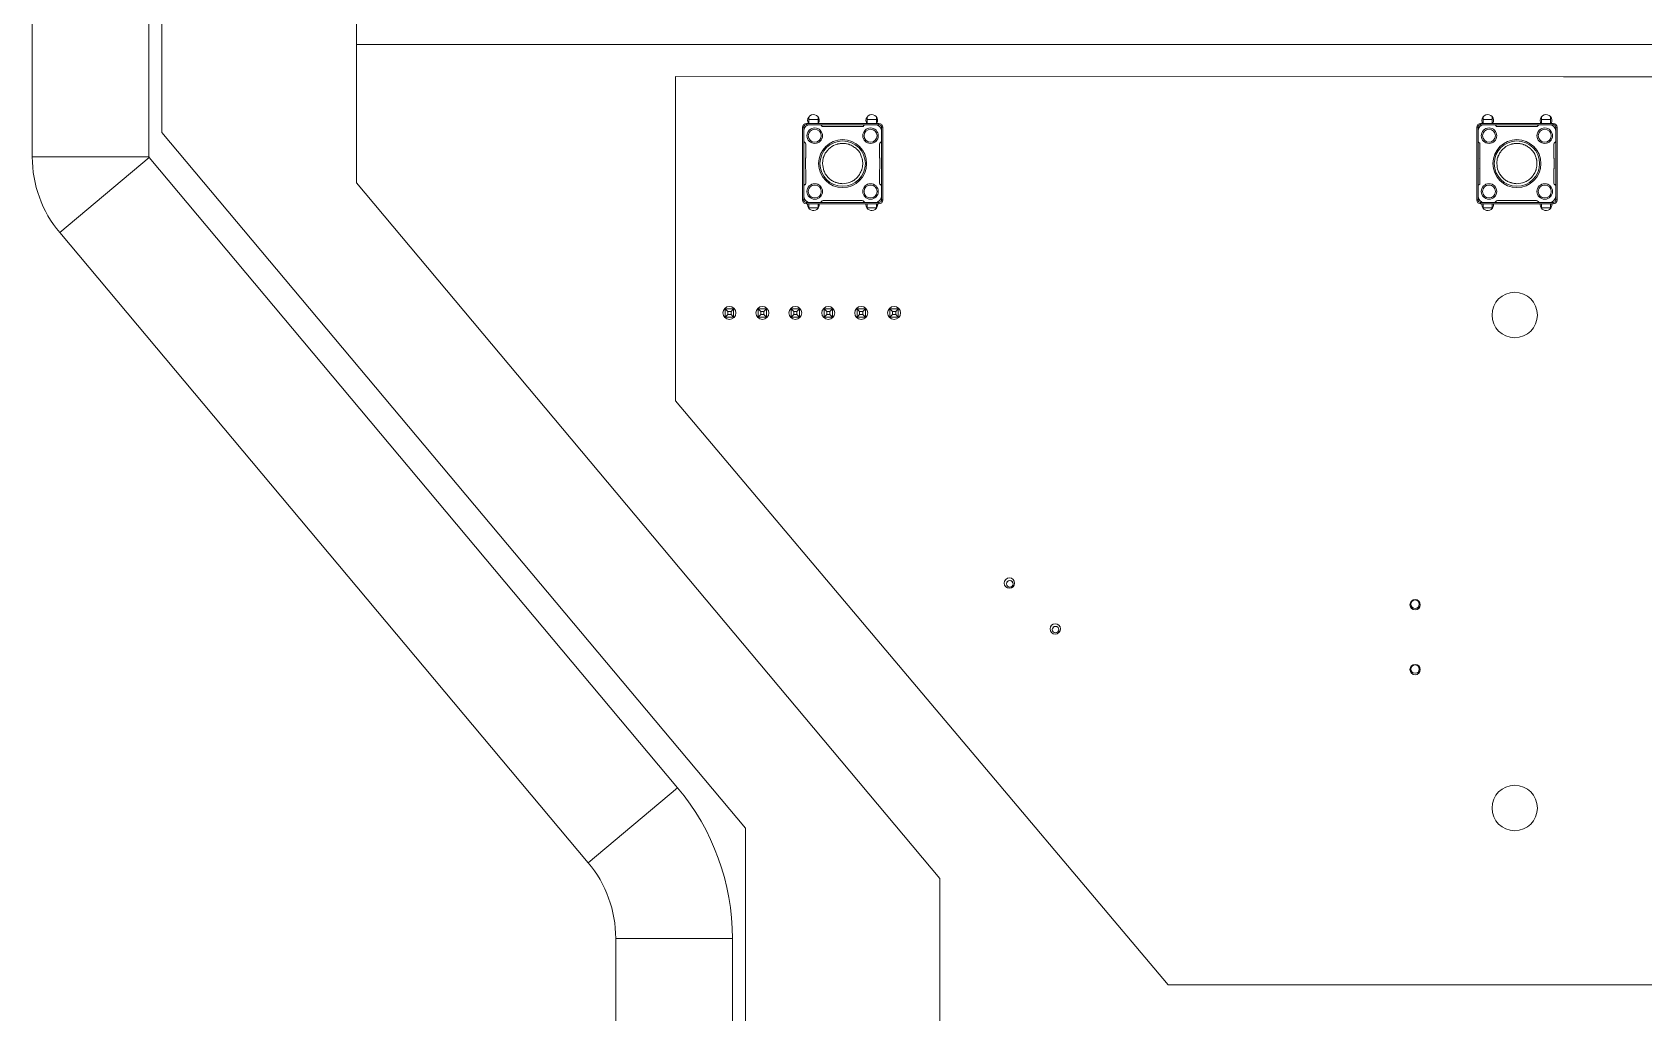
# Model space of a CAD drawing. Header units: millimetres. Extents: x -9 to 221, y -26 to 301.
# Drawn here: x -8.9 to 115.4, y 120.6 to 196.1 of the extents above; entities that cross this region are included whole.
import ezdxf

# ---------------------------------------------------------------- set-up
doc = ezdxf.new("R2010")
doc.units = ezdxf.units.MM

msp = doc.modelspace()

# ---------------------------------------------------------------- linework, layer by layer
at = {"color": 7, "linetype": 'Continuous', "lineweight": 15}
for p, q in [((16.13, 247.54), (16.13, 184.55)), ((-8.87, 186.53), (-8.87, 246.71)), ((0.13, 246.71), (0.13, 186.53)), ((1.13, 246.71), (1.13, 188.42)), ((16.13, 195.19), (195.21, 195.19)), ((40.73, 192.73), (109.23, 192.72)), ((40.73, 167.73), (40.73, 192.73)), ((109.23, 192.72), (170.73, 192.72)), ((50.83, 189.02), (50.83, 189.12)), ((56.43, 189.12), (50.83, 189.12)), ((50.83, 189.02), (51.13, 189.02)), ((51.03, 189.63), (51.03, 189.43)), ((51.03, 189.43), (51.73, 189.43)), ((51.03, 189.42), (51.03, 189.43)), ((51.03, 189.42), (51.73, 189.42)), ((51.03, 189.12), (51.03, 189.42)), ((51.13, 189.02), (51.87, 189.02)), ((51.73, 189.63), (51.73, 189.43)), ((51.73, 189.43), (51.73, 189.42)), ((51.73, 189.12), (51.73, 189.42)), ((55.39, 189.02), (51.87, 189.02)), ((55.39, 189.02), (56.13, 189.02)), ((55.53, 189.43), (55.53, 189.63)), ((56.23, 189.43), (55.53, 189.43)), ((55.53, 189.42), (55.53, 189.43)), ((56.23, 189.42), (55.53, 189.42)), ((55.53, 189.42), (55.53, 189.12)), ((56.13, 189.02), (56.43, 189.02)), ((56.23, 189.63), (56.23, 189.43)), ((56.23, 189.43), (56.23, 189.42)), ((56.23, 189.42), (56.23, 189.12)), ((56.43, 189.12), (56.43, 189.02)), ((102.83, 189.02), (102.83, 189.12)), ((108.43, 189.12), (102.83, 189.12)), ((102.83, 189.02), (103.13, 189.02)), ((103.03, 189.63), (103.03, 189.43)), ((103.03, 189.43), (103.73, 189.43)), ((103.03, 189.42), (103.03, 189.43)), ((103.03, 189.42), (103.73, 189.42)), ((103.03, 189.12), (103.03, 189.42)), ((103.13, 189.02), (103.87, 189.02)), ((103.73, 189.63), (103.73, 189.43)), ((103.73, 189.43), (103.73, 189.42)), ((103.73, 189.12), (103.73, 189.42)), ((107.39, 189.02), (103.87, 189.02)), ((107.39, 189.02), (108.13, 189.02)), ((107.53, 189.43), (107.53, 189.63)), ((108.23, 189.43), (107.53, 189.43)), ((107.53, 189.42), (107.53, 189.43)), ((108.23, 189.42), (107.53, 189.42)), ((107.53, 189.42), (107.53, 189.12)), ((108.13, 189.02), (108.43, 189.02)), ((108.23, 189.63), (108.23, 189.43)), ((108.23, 189.43), (108.23, 189.42)), ((108.23, 189.42), (108.23, 189.12)), ((108.43, 189.12), (108.43, 189.02)), ((1.13, 188.42), (46.13, 134.79)), ((50.63, 188.82), (50.53, 188.82)), ((50.53, 188.82), (50.53, 183.22)), ((50.63, 188.52), (50.63, 188.82)), ((50.63, 187.78), (50.63, 188.52)), ((50.63, 184.27), (50.63, 187.78)), ((52.13, 188.87), (55.13, 188.87)), ((56.63, 188.82), (56.63, 188.52)), ((56.73, 188.82), (56.63, 188.82)), ((56.63, 188.52), (56.63, 187.78)), ((56.63, 187.78), (56.63, 184.27)), ((56.73, 183.22), (56.73, 188.82)), ((102.63, 188.82), (102.53, 188.82)), ((102.53, 188.82), (102.53, 183.22)), ((102.63, 188.52), (102.63, 188.82)), ((102.63, 187.78), (102.63, 188.52)), ((102.63, 184.27), (102.63, 187.78)), ((104.13, 188.87), (107.13, 188.87)), ((108.63, 188.82), (108.63, 188.52)), ((108.73, 188.82), (108.63, 188.82)), ((108.63, 188.52), (108.63, 187.78)), ((108.63, 187.78), (108.63, 184.27)), ((108.73, 183.22), (108.73, 188.82)), ((-8.87, 186.53), (0.13, 186.53)), ((0.14, 186.48), (-6.75, 180.7)), ((0.14, 186.48), (40.9, 137.91)), ((50.78, 186.47), (50.78, 187.52)), ((56.48, 187.52), (56.48, 186.47)), ((102.78, 186.47), (102.78, 187.52)), ((108.48, 187.52), (108.48, 186.47)), ((50.76, 185.64), (50.76, 186.41)), ((50.78, 184.52), (50.78, 185.57)), ((56.48, 185.57), (56.48, 184.52)), ((56.51, 186.41), (56.51, 185.64)), ((102.76, 185.64), (102.76, 186.41)), ((102.78, 184.52), (102.78, 185.57)), ((108.48, 185.57), (108.48, 184.52)), ((108.51, 186.41), (108.51, 185.64)), ((16.13, 184.55), (61.13, 130.92)), ((50.63, 183.52), (50.63, 184.27)), ((56.63, 184.27), (56.63, 183.52)), ((102.63, 183.52), (102.63, 184.27)), ((108.63, 184.27), (108.63, 183.52)), ((50.53, 183.22), (50.63, 183.22)), ((50.63, 183.22), (50.63, 183.52)), ((50.83, 182.92), (50.83, 183.02)), ((51.13, 183.02), (50.83, 183.02)), ((50.83, 182.92), (56.43, 182.92)), ((50.93, 182.85), (50.94, 182.92)), ((51.03, 182.92), (51.03, 182.62)), ((51.87, 183.02), (51.13, 183.02)), ((51.73, 182.62), (51.73, 182.92)), ((51.87, 183.02), (55.39, 183.02)), ((55.13, 183.17), (52.13, 183.17)), ((56.13, 183.02), (55.39, 183.02)), ((55.43, 182.85), (55.44, 182.92)), ((55.53, 182.62), (55.53, 182.92)), ((56.13, 183.02), (56.43, 183.02)), ((56.23, 182.62), (56.23, 182.92)), ((56.43, 182.92), (56.43, 183.02)), ((56.63, 183.52), (56.63, 183.22)), ((56.63, 183.22), (56.73, 183.22)), ((102.53, 183.22), (102.63, 183.22)), ((102.63, 183.22), (102.63, 183.52)), ((102.83, 182.92), (102.83, 183.02)), ((103.13, 183.02), (102.83, 183.02)), ((102.83, 182.92), (108.43, 182.92)), ((102.93, 182.85), (102.94, 182.92)), ((103.03, 182.92), (103.03, 182.62)), ((103.87, 183.02), (103.13, 183.02)), ((103.73, 182.62), (103.73, 182.92)), ((103.87, 183.02), (107.39, 183.02)), ((107.13, 183.17), (104.13, 183.17)), ((108.13, 183.02), (107.39, 183.02)), ((107.43, 182.85), (107.44, 182.92)), ((107.53, 182.62), (107.53, 182.92)), ((108.13, 183.02), (108.43, 183.02)), ((108.23, 182.62), (108.23, 182.92)), ((108.43, 182.92), (108.43, 183.02)), ((108.63, 183.52), (108.63, 183.22)), ((108.63, 183.22), (108.73, 183.22)), ((51.73, 182.62), (51.03, 182.62)), ((51.73, 182.62), (51.03, 182.62)), ((51.03, 182.62), (51.03, 182.62)), ((51.03, 182.62), (51.03, 182.57)), ((51.73, 182.62), (51.73, 182.62)), ((51.73, 182.62), (51.73, 182.57)), ((55.53, 182.62), (56.23, 182.62)), ((55.53, 182.62), (56.23, 182.62)), ((55.53, 182.62), (55.53, 182.62)), ((55.53, 182.57), (55.53, 182.62)), ((56.23, 182.62), (56.23, 182.62)), ((56.23, 182.62), (56.23, 182.57)), ((103.73, 182.62), (103.03, 182.62)), ((103.73, 182.62), (103.03, 182.62)), ((103.03, 182.62), (103.03, 182.62)), ((103.03, 182.62), (103.03, 182.57)), ((103.73, 182.62), (103.73, 182.62)), ((103.73, 182.62), (103.73, 182.57)), ((107.53, 182.62), (108.23, 182.62)), ((107.53, 182.62), (108.23, 182.62)), ((107.53, 182.62), (107.53, 182.62)), ((107.53, 182.57), (107.53, 182.62)), ((108.23, 182.62), (108.23, 182.62)), ((108.23, 182.62), (108.23, 182.57)), ((34.01, 132.12), (-6.75, 180.7)), ((44.58, 174.19), (44.58, 174.83)), ((44.78, 174.63), (44.58, 174.83)), ((44.58, 174.83), (45.22, 174.83)), ((44.78, 174.39), (44.58, 174.19)), ((45.22, 174.19), (44.58, 174.19)), ((44.78, 174.63), (44.78, 174.39)), ((45.02, 174.63), (44.78, 174.63)), ((45.02, 174.39), (44.78, 174.39)), ((45.22, 174.83), (45.02, 174.63)), ((45.02, 174.39), (45.02, 174.63)), ((45.22, 174.19), (45.02, 174.39)), ((45.22, 174.83), (45.22, 174.19)), ((47.12, 174.83), (47.76, 174.83)), ((47.32, 174.63), (47.12, 174.83)), ((47.12, 174.19), (47.12, 174.83)), ((47.12, 174.19), (47.32, 174.39)), ((47.76, 174.19), (47.12, 174.19)), ((47.56, 174.63), (47.32, 174.63)), ((47.32, 174.39), (47.32, 174.63)), ((47.32, 174.39), (47.56, 174.39)), ((47.56, 174.63), (47.76, 174.83)), ((47.56, 174.39), (47.56, 174.63)), ((47.76, 174.19), (47.56, 174.39)), ((47.76, 174.83), (47.76, 174.19)), ((49.66, 174.83), (50.3, 174.83)), ((49.86, 174.63), (49.66, 174.83)), ((49.66, 174.19), (49.66, 174.83)), ((49.66, 174.19), (49.86, 174.39)), ((50.3, 174.19), (49.66, 174.19)), ((50.1, 174.63), (49.86, 174.63)), ((49.86, 174.39), (49.86, 174.63)), ((49.86, 174.39), (50.1, 174.39)), ((50.1, 174.63), (50.3, 174.83)), ((50.1, 174.39), (50.1, 174.63)), ((50.3, 174.19), (50.1, 174.39)), ((50.3, 174.83), (50.3, 174.19)), ((52.2, 174.19), (52.2, 174.83)), ((52.4, 174.63), (52.2, 174.83)), ((52.2, 174.83), (52.84, 174.83)), ((52.2, 174.19), (52.4, 174.39)), ((52.84, 174.19), (52.2, 174.19)), ((52.64, 174.63), (52.4, 174.63)), ((52.4, 174.39), (52.4, 174.63)), ((52.4, 174.39), (52.64, 174.39)), ((52.64, 174.63), (52.84, 174.83)), ((52.64, 174.39), (52.64, 174.63)), ((52.84, 174.19), (52.64, 174.39)), ((52.84, 174.83), (52.84, 174.19)), ((54.74, 174.83), (55.38, 174.83)), ((54.94, 174.63), (54.74, 174.83)), ((54.74, 174.19), (54.74, 174.83)), ((54.94, 174.39), (54.74, 174.19)), ((55.38, 174.19), (54.74, 174.19)), ((55.18, 174.63), (54.94, 174.63)), ((54.94, 174.63), (54.94, 174.39)), ((55.18, 174.39), (54.94, 174.39)), ((55.38, 174.83), (55.18, 174.63)), ((55.18, 174.39), (55.18, 174.63)), ((55.38, 174.19), (55.18, 174.39)), ((55.38, 174.83), (55.38, 174.19)), ((57.28, 174.83), (57.92, 174.83)), ((57.48, 174.63), (57.28, 174.83)), ((57.28, 174.19), (57.28, 174.83)), ((57.48, 174.39), (57.28, 174.19)), ((57.92, 174.19), (57.28, 174.19)), ((57.72, 174.63), (57.48, 174.63)), ((57.48, 174.63), (57.48, 174.39)), ((57.72, 174.39), (57.48, 174.39)), ((57.92, 174.83), (57.72, 174.63)), ((57.72, 174.39), (57.72, 174.63)), ((57.92, 174.19), (57.72, 174.39)), ((57.92, 174.83), (57.92, 174.19)), ((78.73, 122.73), (40.73, 167.73)), ((66.3, 153.75), (66.3, 153.75)), ((66.74, 153.51), (66.74, 153.51)), ((97.46, 152.06), (97.46, 152.06)), ((97.48, 152.19), (97.48, 152.29)), ((97.48, 151.76), (97.48, 151.94)), ((97.66, 151.76), (97.48, 151.76)), ((97.48, 151.76), (97.66, 151.76)), ((97.57, 152.36), (97.66, 152.36)), ((97.91, 152.36), (97.99, 152.36)), ((98.08, 151.76), (97.91, 151.76)), ((97.91, 151.76), (98.08, 151.76)), ((98.08, 152.28), (98.08, 152.19)), ((98.08, 151.94), (98.08, 151.76)), ((98.11, 152.06), (98.11, 152.06)), ((69.83, 150.22), (69.83, 150.22)), ((70.27, 149.98), (70.27, 149.98)), ((97.46, 147.06), (97.46, 147.06)), ((97.48, 147.19), (97.48, 147.29)), ((97.48, 146.76), (97.48, 146.94)), ((97.66, 146.76), (97.48, 146.76)), ((97.48, 146.76), (97.66, 146.76)), ((97.57, 147.36), (97.66, 147.36)), ((97.91, 147.36), (97.99, 147.36)), ((98.08, 146.76), (97.91, 146.76)), ((97.91, 146.76), (98.08, 146.76)), ((98.08, 147.28), (98.08, 147.19)), ((98.08, 146.94), (98.08, 146.76)), ((98.11, 147.06), (98.11, 147.06)), ((40.9, 137.91), (34.01, 132.12)), ((46.13, 134.79), (46.13, 16.22)), ((61.13, 130.92), (61.13, 20.92)), ((36.13, 11.56), (36.13, 126.3)), ((45.13, 126.3), (36.13, 126.3)), ((45.13, 126.3), (45.13, 15.75)), ((132.68, 122.73), (78.73, 122.73))]:
    msp.add_line(p, q, dxfattribs=at)
at = {"color": 7, "linetype": 'Continuous', "lineweight": 15, "flags": 128}
for points in [[(50.99, 189.12), (50.96, 189.18), (50.93, 189.35)], [(55.49, 189.12), (55.46, 189.18), (55.43, 189.35)], [(102.99, 189.12), (102.96, 189.18), (102.93, 189.35)], [(107.49, 189.12), (107.46, 189.18), (107.43, 189.35)]]:
    msp.add_lwpolyline(points, dxfattribs=at)
at = {"color": 7, "linetype": 'Continuous', "lineweight": 15}
for centre, radius in [((51.48, 188.17), 0.6), ((51.48, 188.17), 0.5), ((53.63, 186.02), 1.85), ((53.63, 186.02), 1.75), ((55.78, 188.17), 0.6), ((55.78, 188.17), 0.5), ((103.48, 188.17), 0.6), ((103.48, 188.17), 0.5), ((105.63, 186.02), 1.85), ((105.63, 186.02), 1.75), ((107.78, 188.17), 0.6), ((107.78, 188.17), 0.5), ((51.48, 183.87), 0.6), ((51.48, 183.87), 0.5), ((55.78, 183.87), 0.6), ((55.78, 183.87), 0.5), ((103.48, 183.87), 0.6), ((103.48, 183.87), 0.5), ((107.78, 183.87), 0.6), ((107.78, 183.87), 0.5), ((105.46, 174.35), 1.75), ((44.9, 174.51), 0.5), ((47.44, 174.51), 0.5), ((49.98, 174.51), 0.5), ((52.52, 174.51), 0.5), ((55.06, 174.51), 0.5), ((57.6, 174.51), 0.5), ((66.49, 153.69), 0.4), ((66.52, 153.63), 0.25), ((97.78, 152.02), 0.4), ((97.78, 152.06), 0.325), ((70.03, 150.15), 0.4), ((70.05, 150.1), 0.25), ((97.78, 147.02), 0.4), ((97.78, 147.06), 0.325), ((105.46, 136.35), 1.75)]:
    msp.add_circle(centre, radius, dxfattribs=at)
for centre, radius, start, end in [((50.83, 188.82), 0.3, 90, 180), ((51.13, 188.52), 0.5, 90, 180), ((50.83, 188.82), 0.2, 90, 180), ((51.38, 189.35), 0.45, 330.0026, 180), ((51.87, 188.87), 0.15, 30, 90), ((52.13, 189.02), 0.15, 210, 270), ((55.13, 189.02), 0.15, 270, 330), ((55.39, 188.87), 0.15, 90, 150), ((55.88, 189.35), 0.45, 330.0026, 180), ((56.13, 188.52), 0.5, 0, 90), ((56.43, 188.82), 0.3, 0, 90), ((56.43, 188.82), 0.2, 0, 90), ((102.83, 188.82), 0.3, 90, 180), ((103.13, 188.52), 0.5, 90, 180), ((102.83, 188.82), 0.2, 90, 180), ((103.38, 189.35), 0.45, 330.0029, 180), ((103.87, 188.87), 0.15, 30, 90), ((104.13, 189.02), 0.15, 210, 270), ((107.13, 189.02), 0.15, 270, 330), ((107.39, 188.87), 0.15, 90, 150), ((107.88, 189.35), 0.45, 330.003, 180), ((108.13, 188.52), 0.5, 0, 90), ((108.43, 188.82), 0.3, 0, 90), ((108.43, 188.82), 0.2, 0, 90), ((50.78, 187.78), 0.15, 180, 240), ((56.48, 187.78), 0.15, 300, 0), ((102.78, 187.78), 0.15, 180, 240), ((108.48, 187.78), 0.15, 300, 0), ((0.2, 186.53), 9.07, 180, 220), ((0.2, 186.53), 0.0679, 180, 220), ((50.63, 187.52), 0.15, 0, 60), ((50.68, 186.47), 0.1, 318.5904, 0), ((56.63, 187.52), 0.15, 120, 180), ((56.58, 186.47), 0.1, 180, 221.4096), ((102.63, 187.52), 0.15, 0, 60), ((102.68, 186.47), 0.1, 318.5904, 0), ((108.63, 187.52), 0.15, 120, 180), ((108.58, 186.47), 0.1, 180, 221.4096), ((50.68, 185.57), 0.1, 0, 41.4096), ((56.58, 185.57), 0.1, 138.5904, 180), ((102.68, 185.57), 0.1, 0, 41.4096), ((108.58, 185.57), 0.1, 138.5904, 180), ((50.78, 184.27), 0.15, 120, 180), ((50.63, 184.52), 0.15, 300, 0), ((56.63, 184.52), 0.15, 180, 240), ((56.48, 184.27), 0.15, 0, 60), ((102.78, 184.27), 0.15, 120, 180), ((102.63, 184.52), 0.15, 300, 0), ((108.63, 184.52), 0.15, 180, 240), ((108.48, 184.27), 0.15, 0, 60), ((50.83, 183.22), 0.3, 180, 270), ((51.13, 183.52), 0.5, 180, 270), ((50.83, 183.22), 0.2, 180, 270), ((51.38, 182.85), 0.45, 180, 9.5964), ((51.87, 183.17), 0.15, 270, 330), ((52.13, 183.02), 0.15, 90, 150), ((55.13, 183.02), 0.15, 30, 90), ((55.39, 183.17), 0.15, 210, 270), ((55.88, 182.85), 0.45, 180, 9.5964), ((56.13, 183.52), 0.5, 270, 0), ((56.43, 183.22), 0.2, 270, 0), ((56.43, 183.22), 0.3, 270, 0), ((102.83, 183.22), 0.3, 180, 270), ((103.13, 183.52), 0.5, 180, 270), ((102.83, 183.22), 0.2, 180, 270), ((103.38, 182.85), 0.45, 180, 9.5967), ((103.87, 183.17), 0.15, 270, 330), ((104.13, 183.02), 0.15, 90, 150), ((107.13, 183.02), 0.15, 30, 90), ((107.39, 183.17), 0.15, 210, 270), ((107.88, 182.85), 0.45, 180, 9.5967), ((108.13, 183.52), 0.5, 270, 0), ((108.43, 183.22), 0.2, 270, 0), ((108.43, 183.22), 0.3, 270, 0), ((66.52, 153.63), 0.25, 331.3249, 151.3249), ((97.78, 152.06), 0.325, 157.3801, 180), ((97.78, 152.06), 0.325, 112.6199, 157.3801), ((97.78, 152.06), 0.325, 67.3801, 112.6199), ((97.78, 152.06), 0.325, 22.6199, 67.3801), ((97.78, 152.06), 0.325, 0, 22.6199), ((70.05, 150.1), 0.25, 331.3249, 151.3249), ((97.78, 147.06), 0.325, 157.3801, 180), ((97.78, 147.06), 0.325, 112.6199, 157.3801), ((97.78, 147.06), 0.325, 67.3801, 112.6199), ((97.78, 147.06), 0.325, 22.6199, 67.3801), ((97.78, 147.06), 0.325, 0, 22.6199), ((27.06, 126.3), 18.07, 0, 40), ((27.06, 126.3), 9.07, 0, 40)]:
    msp.add_arc(centre, radius, start, end, dxfattribs=at)
for points, knots in [([(52.08, 186.02), (52.09, 186.12), (52.09, 186.27), (52.13, 186.43), (52.16, 186.52), (52.17, 186.56), (52.18, 186.58), (52.19, 186.59), (52.19, 186.59), (52.19, 186.59), (52.19, 186.59), (52.19, 186.59), (52.19, 186.6), (52.19, 186.6), (52.19, 186.6), (52.19, 186.6), (52.19, 186.6), (52.19, 186.6), (52.23, 186.7), (52.3, 186.84), (52.41, 186.98), (52.47, 187.05), (52.5, 187.09), (52.52, 187.1), (52.53, 187.11), (52.53, 187.12), (52.53, 187.12), (52.53, 187.12), (52.53, 187.12), (52.53, 187.12), (52.53, 187.12), (52.53, 187.12), (52.53, 187.12), (52.53, 187.12), (52.54, 187.13), (52.69, 187.27), (52.91, 187.42), (53.17, 187.51), (53.26, 187.53), (53.3, 187.54), (53.32, 187.54), (53.33, 187.55), (53.33, 187.55), (53.34, 187.55), (53.34, 187.55), (53.34, 187.55), (53.34, 187.55), (53.34, 187.55), (53.34, 187.55), (53.34, 187.55), (53.34, 187.55), (53.34, 187.55), (53.35, 187.55), (53.4, 187.56), (53.5, 187.57), (53.58, 187.57), (53.63, 187.57)], [0, 0, 0, 0, 0.120235, 0.180263, 0.210283, 0.225293, 0.232796, 0.236548, 0.238423, 0.239361, 0.239831, 0.240065, 0.240184, 0.240241, 0.24027, 0.240286, 0.240292, 0.240301, 0.247088, 0.370511, 0.435582, 0.468124, 0.484397, 0.492532, 0.496599, 0.498634, 0.49965, 0.500159, 0.500412, 0.500541, 0.500603, 0.500635, 0.500651, 0.500658, 0.500667, 0.508367, 0.759573, 0.819644, 0.849688, 0.864707, 0.872221, 0.875976, 0.877852, 0.878793, 0.879262, 0.879496, 0.879615, 0.879674, 0.879702, 0.879718, 0.879724, 0.87973, 0.881688, 0.897032, 0.939592, 1, 1, 1, 1]), ([(53.63, 187.57), (53.73, 187.57), (53.87, 187.56), (54.04, 187.52), (54.12, 187.5), (54.16, 187.48), (54.18, 187.47), (54.19, 187.47), (54.2, 187.47), (54.2, 187.47), (54.2, 187.47), (54.2, 187.47), (54.2, 187.47), (54.2, 187.47), (54.2, 187.47), (54.2, 187.47), (54.2, 187.47), (54.21, 187.46), (54.31, 187.43), (54.44, 187.35), (54.59, 187.24), (54.66, 187.18), (54.69, 187.15), (54.71, 187.14), (54.72, 187.13), (54.72, 187.12), (54.72, 187.12), (54.73, 187.12), (54.73, 187.12), (54.73, 187.12), (54.73, 187.12), (54.73, 187.12), (54.73, 187.12), (54.73, 187.12), (54.73, 187.11), (54.91, 186.99), (55.02, 186.74), (55.11, 186.48), (55.13, 186.4), (55.14, 186.36), (55.15, 186.34), (55.15, 186.33), (55.15, 186.32), (55.15, 186.32), (55.15, 186.32), (55.15, 186.32), (55.15, 186.32), (55.15, 186.32), (55.15, 186.32), (55.15, 186.32), (55.15, 186.32), (55.15, 186.31), (55.16, 186.3), (55.16, 186.25), (55.18, 186.16), (55.18, 186.07), (55.18, 186.02)], [0, 0, 0, 0, 0.120236, 0.180263, 0.210282, 0.225293, 0.232797, 0.236548, 0.238424, 0.239362, 0.23983, 0.240065, 0.240183, 0.24024, 0.24027, 0.240286, 0.240293, 0.2403, 0.247087, 0.370512, 0.435583, 0.468125, 0.484396, 0.492533, 0.4966, 0.498633, 0.499649, 0.500158, 0.500412, 0.500539, 0.500604, 0.500635, 0.500652, 0.50066, 0.500666, 0.508366, 0.759575, 0.819646, 0.849688, 0.86471, 0.872221, 0.875978, 0.877855, 0.878794, 0.879263, 0.879497, 0.879616, 0.879673, 0.879703, 0.879717, 0.879726, 0.879733, 0.881689, 0.897033, 0.939592, 1, 1, 1, 1]), ([(104.08, 186.02), (104.09, 186.12), (104.09, 186.27), (104.13, 186.43), (104.16, 186.52), (104.17, 186.56), (104.18, 186.58), (104.19, 186.59), (104.19, 186.59), (104.19, 186.59), (104.19, 186.59), (104.19, 186.59), (104.19, 186.6), (104.19, 186.6), (104.19, 186.6), (104.19, 186.6), (104.19, 186.6), (104.19, 186.6), (104.23, 186.7), (104.3, 186.84), (104.41, 186.98), (104.47, 187.05), (104.5, 187.09), (104.52, 187.1), (104.53, 187.11), (104.53, 187.12), (104.53, 187.12), (104.53, 187.12), (104.53, 187.12), (104.53, 187.12), (104.53, 187.12), (104.53, 187.12), (104.53, 187.12), (104.53, 187.12), (104.54, 187.13), (104.69, 187.27), (104.91, 187.42), (105.17, 187.51), (105.26, 187.53), (105.3, 187.54), (105.32, 187.54), (105.33, 187.55), (105.33, 187.55), (105.34, 187.55), (105.34, 187.55), (105.34, 187.55), (105.34, 187.55), (105.34, 187.55), (105.34, 187.55), (105.34, 187.55), (105.34, 187.55), (105.34, 187.55), (105.35, 187.55), (105.4, 187.56), (105.5, 187.57), (105.58, 187.57), (105.63, 187.57)], [0, 0, 0, 0, 0.120235, 0.180263, 0.210283, 0.225293, 0.232797, 0.236548, 0.238424, 0.239362, 0.239832, 0.240066, 0.240184, 0.240241, 0.240271, 0.240286, 0.240293, 0.240301, 0.247088, 0.370512, 0.435583, 0.468125, 0.484397, 0.492532, 0.496599, 0.498634, 0.49965, 0.500159, 0.500413, 0.500541, 0.500604, 0.500635, 0.500651, 0.500659, 0.500667, 0.508367, 0.759574, 0.819646, 0.849687, 0.864709, 0.872221, 0.875976, 0.877854, 0.878793, 0.879263, 0.879498, 0.879615, 0.879674, 0.879703, 0.879718, 0.879725, 0.879732, 0.881689, 0.897033, 0.939592, 1, 1, 1, 1]), ([(105.63, 187.57), (105.73, 187.57), (105.87, 187.56), (106.04, 187.52), (106.12, 187.5), (106.16, 187.48), (106.18, 187.47), (106.19, 187.47), (106.2, 187.47), (106.2, 187.47), (106.2, 187.47), (106.2, 187.47), (106.2, 187.47), (106.2, 187.47), (106.2, 187.47), (106.2, 187.47), (106.2, 187.47), (106.21, 187.46), (106.3, 187.43), (106.44, 187.35), (106.59, 187.24), (106.66, 187.18), (106.69, 187.15), (106.71, 187.14), (106.72, 187.13), (106.72, 187.12), (106.72, 187.12), (106.73, 187.12), (106.73, 187.12), (106.73, 187.12), (106.73, 187.12), (106.73, 187.12), (106.73, 187.12), (106.73, 187.12), (106.73, 187.12), (106.89, 186.98), (107.02, 186.74), (107.11, 186.48), (107.13, 186.4), (107.14, 186.36), (107.15, 186.34), (107.15, 186.33), (107.15, 186.32), (107.15, 186.32), (107.15, 186.32), (107.15, 186.32), (107.15, 186.32), (107.15, 186.32), (107.15, 186.32), (107.15, 186.32), (107.15, 186.32), (107.15, 186.31), (107.16, 186.3), (107.16, 186.25), (107.18, 186.16), (107.18, 186.07), (107.18, 186.02)], [0, 0, 0, 0, 0.120236, 0.180264, 0.210284, 0.225293, 0.232797, 0.236549, 0.238425, 0.239363, 0.239832, 0.240066, 0.240183, 0.240242, 0.240272, 0.240286, 0.240294, 0.240301, 0.247089, 0.370512, 0.435584, 0.468126, 0.484397, 0.492533, 0.496601, 0.498634, 0.499651, 0.500159, 0.500413, 0.50054, 0.500605, 0.500636, 0.500652, 0.50066, 0.500668, 0.508367, 0.759575, 0.819647, 0.849688, 0.86471, 0.872221, 0.875978, 0.877855, 0.878794, 0.879263, 0.879498, 0.879616, 0.879674, 0.879704, 0.879718, 0.879726, 0.879733, 0.881689, 0.897033, 0.939592, 1, 1, 1, 1]), ([(53.63, 184.47), (53.53, 184.48), (53.4, 184.49), (53.24, 184.52), (53.17, 184.55), (53.12, 184.56), (53.09, 184.57), (53.07, 184.58), (53.07, 184.58), (53.06, 184.58), (53.06, 184.58), (53.06, 184.58), (53.06, 184.58), (53.06, 184.58), (53.06, 184.58), (53.06, 184.58), (53.06, 184.58), (53.06, 184.58), (53.06, 184.59), (52.96, 184.62), (52.77, 184.72), (52.53, 184.92), (52.33, 185.17), (52.13, 185.53), (52.1, 185.83), (52.08, 186.02)], [0, 0, 0, 0, 0.120787, 0.1648885, 0.1987182, 0.2185748, 0.2292407, 0.2347572, 0.2375635, 0.2389753, 0.2396851, 0.2400414, 0.2402196, 0.2403088, 0.2403518, 0.2403749, 0.2403852, 0.2403915, 0.240398, 0.2447374, 0.3712918, 0.5006363, 0.6315194, 0.7608634, 1, 1, 1, 1]), ([(55.18, 186.02), (55.18, 185.93), (55.17, 185.79), (55.13, 185.64), (55.11, 185.56), (55.09, 185.51), (55.08, 185.48), (55.08, 185.47), (55.07, 185.46), (55.07, 185.46), (55.07, 185.46), (55.07, 185.46), (55.07, 185.45), (55.07, 185.45), (55.07, 185.45), (55.07, 185.45), (55.07, 185.45), (55.07, 185.45), (55.07, 185.45), (55.01, 185.36), (54.94, 185.16), (54.73, 184.92), (54.49, 184.72), (54.12, 184.53), (53.82, 184.5), (53.63, 184.47)], [0, 0, 0, 0, 0.120787, 0.164887, 0.198717, 0.218576, 0.229242, 0.234759, 0.237562, 0.238976, 0.239686, 0.24004, 0.240219, 0.240309, 0.240353, 0.240376, 0.240386, 0.240392, 0.240398, 0.244732, 0.371293, 0.500638, 0.631519, 0.760865, 1, 1, 1, 1]), ([(105.63, 184.47), (105.53, 184.48), (105.4, 184.49), (105.24, 184.52), (105.17, 184.55), (105.12, 184.56), (105.09, 184.57), (105.07, 184.58), (105.07, 184.58), (105.06, 184.58), (105.06, 184.58), (105.06, 184.58), (105.06, 184.58), (105.06, 184.58), (105.06, 184.58), (105.06, 184.58), (105.06, 184.58), (105.06, 184.58), (105.06, 184.59), (104.96, 184.62), (104.77, 184.72), (104.53, 184.92), (104.33, 185.17), (104.13, 185.53), (104.1, 185.83), (104.08, 186.02)], [0, 0, 0, 0, 0.120788, 0.164888, 0.198717, 0.218576, 0.229241, 0.234758, 0.237562, 0.238975, 0.239685, 0.240041, 0.240219, 0.240308, 0.240352, 0.240374, 0.240386, 0.240391, 0.240397, 0.244736, 0.371292, 0.500636, 0.631519, 0.760863, 1, 1, 1, 1]), ([(107.18, 186.02), (107.18, 185.93), (107.17, 185.79), (107.13, 185.64), (107.11, 185.56), (107.09, 185.51), (107.08, 185.48), (107.08, 185.47), (107.07, 185.46), (107.07, 185.46), (107.07, 185.46), (107.07, 185.46), (107.07, 185.45), (107.07, 185.45), (107.07, 185.45), (107.07, 185.45), (107.07, 185.45), (107.07, 185.45), (107.07, 185.45), (107.03, 185.35), (106.93, 185.16), (106.73, 184.92), (106.49, 184.72), (106.13, 184.53), (105.83, 184.5), (105.63, 184.47)], [0, 0, 0, 0, 0.120787, 0.164887, 0.198717, 0.218576, 0.229242, 0.234758, 0.237562, 0.238976, 0.239686, 0.240041, 0.240219, 0.240308, 0.240353, 0.240375, 0.240386, 0.240392, 0.240397, 0.244732, 0.371293, 0.500637, 0.63152, 0.760864, 1, 1, 1, 1])]:
    msp.add_open_spline(points, degree=3, knots=knots, dxfattribs=at)

doc.saveas('drawing.dxf')
